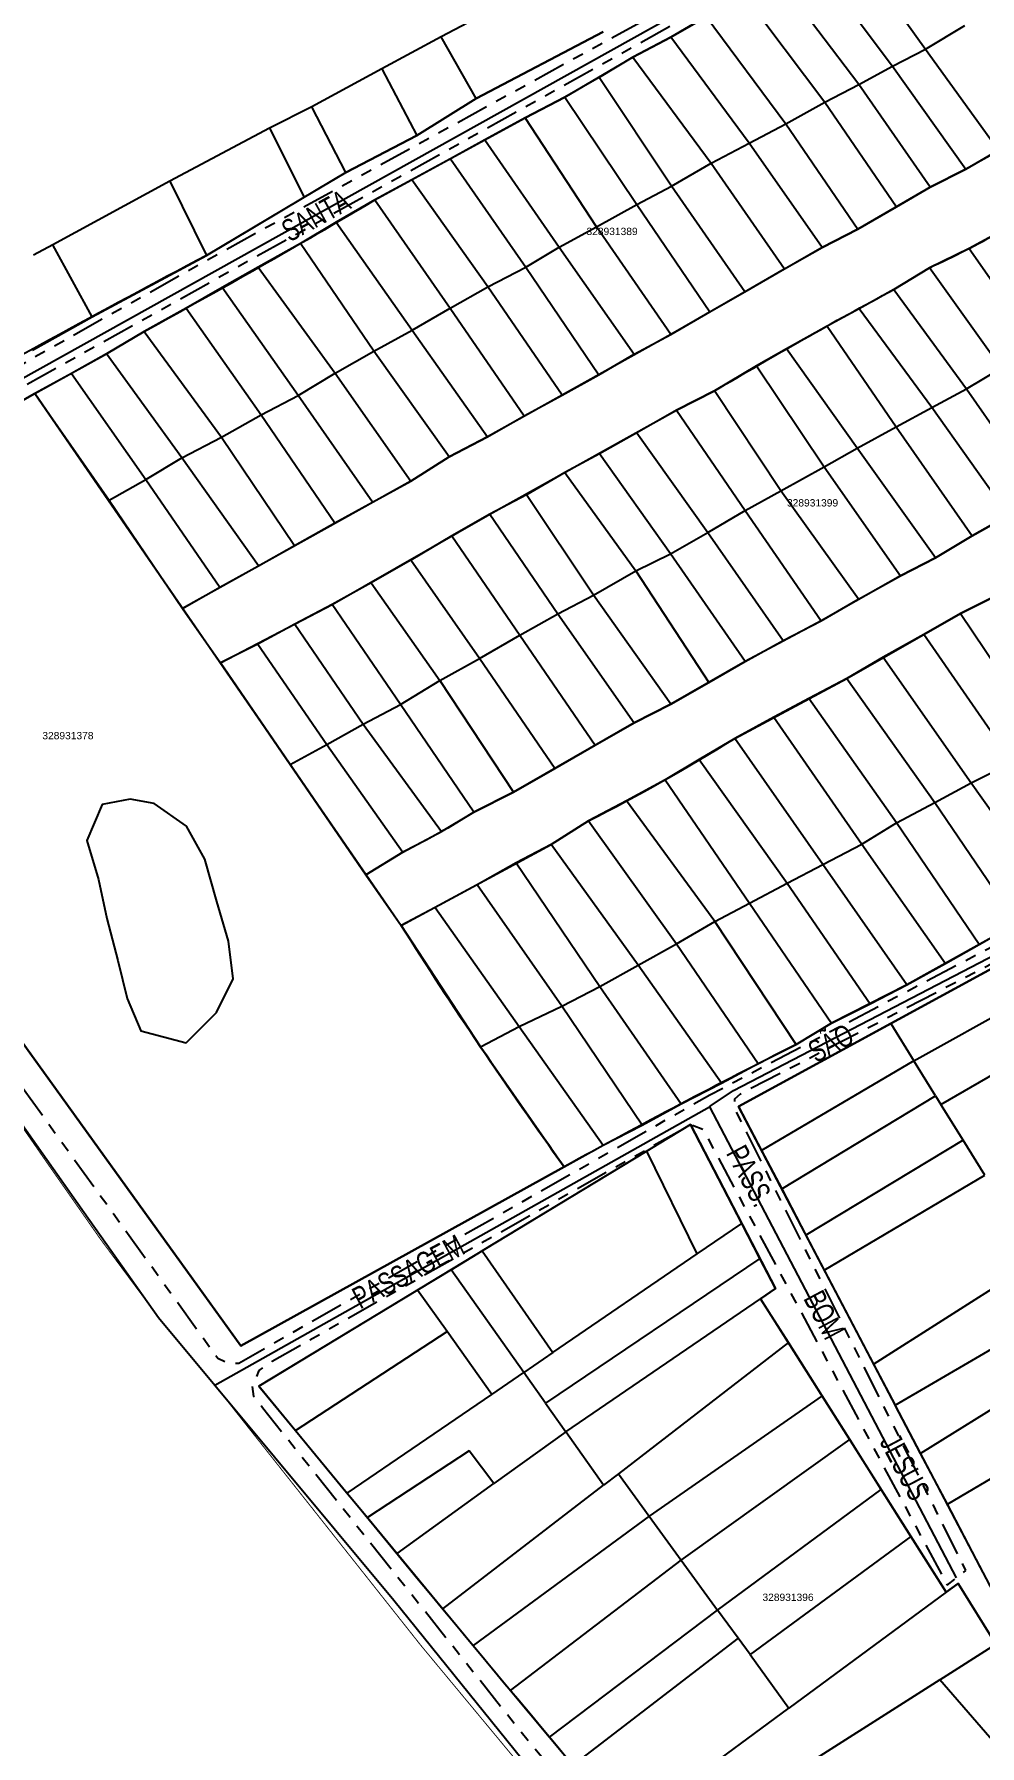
# Model space of a CAD drawing. Extents: x 205316 to 208372, y 4848714 to 4853250.
# Drawn here: x 207392.9 to 207522.1, y 4849469.4 to 4849703.3 of the extents above; entities that cross this region are included whole.
import ezdxf
from ezdxf.enums import TextEntityAlignment as Align

# ---------------------------------------------------------------- set-up
doc = ezdxf.new("R2010")
doc.units = 0
doc.header["$LTSCALE"] = 1.5
doc.header["$MEASUREMENT"] = 0
doc.linetypes.add('TRACO_25', pattern=[8, 3, -1, 1, -1, 1, -1])
for name, color, linetype in [('CD-MALHA-LOTES', 40, 'CONTINUOUS'), ('CD_TXT_QUADRA', 7, 'CONTINUOUS'), ('HD-LAGOS-PERENE', 170, 'CONTINUOUS'), ('LM-LIM-SETOR-FISCAL', 7, 'CONTINUOUS'), ('RU-QUADRAS', 6, 'CONTINUOUS'), ('SV-EIXO-RUA-N-PAV', 6, 'CONTINUOUS'), ('SV-RUA-NAO-PAV-S-GUIA-C-GUIA', 7, 'CONTINUOUS'), ('SV-TXT-RUA-N-PAV-S-GUIA-C-GUIA', 7, 'CONTINUOUS')]:
    doc.layers.add(name, color=color, linetype=linetype)
doc.styles.add('ARIAL', font='arial.ttf')
doc.styles.add('ROMANS', font='arial.ttf', dxfattribs={"height": 0.2})
doc.linetypes.add('Limite', pattern='A,20,-3,[130,ltypeshp.shx,S=6.35,R=0,X=0,Y=0],-3,20', length=46)

msp = doc.modelspace()

# ---------------------------------------------------------------- linework, layer by layer
at = {"layer": 'CD-MALHA-LOTES', "linetype": 'Continuous'}
for p, q in [((207532.97, 4849580.64), (207509.94, 4849568.09)), ((207513.11, 4849562.98), (207535.62, 4849575.57)), ((207516.79, 4849557.05), (207538.69, 4849569.68)), ((207509.94, 4849568.09), (207489.14, 4849556.75)), ((207509.94, 4849568.09), (207513.11, 4849562.98)), ((207513.11, 4849562.98), (207492.28, 4849550.76)), ((207516.07, 4849558.22), (207513.11, 4849562.98)), ((207489.14, 4849556.75), (207492.28, 4849550.76)), ((207495.05, 4849545.48), (207516.07, 4849558.22)), ((207516.07, 4849558.22), (207516.79, 4849557.05)), ((207519.82, 4849552.16), (207516.79, 4849557.05)), ((207482.6, 4849554.28), (207476.6, 4849550.64)), ((207489.59, 4849540.78), (207482.6, 4849554.28)), ((207519.82, 4849552.16), (207498.35, 4849539.19)), ((207522.8, 4849547.36), (207519.82, 4849552.16)), ((207476.6, 4849550.64), (207454.14, 4849537.02)), ((207483.5, 4849536.62), (207476.6, 4849550.64)), ((207492.28, 4849550.76), (207495.05, 4849545.48)), ((207500.86, 4849534.4), (207522.8, 4849547.36)), ((207495.05, 4849545.48), (207498.35, 4849539.19)), ((207483.5, 4849536.62), (207489.59, 4849540.78)), ((207492.07, 4849535.98), (207489.59, 4849540.78)), ((207498.35, 4849539.19), (207500.86, 4849534.4)), ((207449.9, 4849534.45), (207454.14, 4849537.02)), ((207454.14, 4849537.02), (207463.79, 4849523.13)), ((207492.07, 4849535.98), (207462.76, 4849516.22)), ((207463.79, 4849523.13), (207483.5, 4849536.62)), ((207494.2, 4849531.86), (207492.07, 4849535.98)), ((207507.6, 4849521.54), (207529.98, 4849535.8)), ((207449.9, 4849534.45), (207445.31, 4849531.66)), ((207459.81, 4849520.4), (207449.9, 4849534.45)), ((207500.86, 4849534.4), (207507.6, 4849521.54)), ((207445.31, 4849531.66), (207423.63, 4849518.51)), ((207449.33, 4849525.99), (207445.31, 4849531.66)), ((207492.17, 4849530.47), (207494.2, 4849531.86)), ((207465.54, 4849512.27), (207492.17, 4849530.47)), ((207495.97, 4849524.48), (207492.17, 4849530.47)), ((207510.55, 4849515.92), (207533.85, 4849529.55)), ((207428.64, 4849512.45), (207449.33, 4849525.99)), ((207455.43, 4849517.4), (207449.33, 4849525.99)), ((207495.97, 4849524.48), (207472.73, 4849506.55)), ((207500.56, 4849517.21), (207495.97, 4849524.48)), ((207463.79, 4849523.13), (207459.81, 4849520.4)), ((207537.4, 4849523.86), (207513.99, 4849509.31)), ((207455.43, 4849517.4), (207459.81, 4849520.4)), ((207462.76, 4849516.22), (207459.81, 4849520.4)), ((207507.6, 4849521.54), (207510.55, 4849515.92)), ((207423.63, 4849518.51), (207428.64, 4849512.45)), ((207435.7, 4849503.9), (207455.43, 4849517.4)), ((207500.56, 4849517.21), (207476.96, 4849500.74)), ((207504.35, 4849511.22), (207500.56, 4849517.21)), ((207462.76, 4849516.22), (207465.54, 4849512.27)), ((207513.99, 4849509.31), (207510.55, 4849515.92)), ((207517.68, 4849502.4), (207541.86, 4849516.65)), ((207428.64, 4849512.45), (207435.7, 4849503.9)), ((207465.54, 4849512.27), (207455.73, 4849505.21)), ((207470.68, 4849504.98), (207465.54, 4849512.27)), ((207481.31, 4849494.75), (207504.35, 4849511.22)), ((207508.65, 4849504.42), (207504.35, 4849511.22)), ((207452.36, 4849509.7), (207438.44, 4849500.59)), ((207455.73, 4849505.21), (207452.36, 4849509.7)), ((207517.68, 4849502.4), (207513.99, 4849509.31)), ((207442.49, 4849495.67), (207455.73, 4849505.21)), ((207472.73, 4849506.55), (207470.68, 4849504.98)), ((207472.73, 4849506.55), (207476.96, 4849500.74)), ((207435.7, 4849503.9), (207438.44, 4849500.59)), ((207448.77, 4849488.08), (207470.68, 4849504.98)), ((207486.29, 4849487.91), (207508.65, 4849504.42)), ((207512.7, 4849498), (207508.65, 4849504.42)), ((207438.44, 4849500.59), (207442.49, 4849495.67)), ((207476.96, 4849500.74), (207452.9, 4849483.08)), ((207476.96, 4849500.74), (207481.31, 4849494.75)), ((207522.19, 4849493.73), (207517.68, 4849502.4)), ((207512.7, 4849498), (207490.72, 4849481.83)), ((207517.53, 4849490.37), (207512.7, 4849498)), ((207442.49, 4849495.67), (207448.77, 4849488.08)), ((207458, 4849476.91), (207481.31, 4849494.75)), ((207481.31, 4849494.75), (207486.29, 4849487.91)), ((207519.15, 4849491.57), (207517.53, 4849490.37)), ((207524.28, 4849483.26), (207519.15, 4849491.57)), ((207517.53, 4849490.37), (207496.04, 4849474.53)), ((207448.77, 4849488.08), (207452.9, 4849483.08)), ((207463.3, 4849470.56), (207486.29, 4849487.91)), ((207489.09, 4849484.07), (207486.29, 4849487.91)), ((207452.9, 4849483.08), (207458, 4849476.91)), ((207489.09, 4849484.07), (207466.51, 4849466.74)), ((207490.72, 4849481.83), (207489.09, 4849484.07)), ((207490.72, 4849481.83), (207496.04, 4849474.53)), ((207516.64, 4849478.38), (207524.28, 4849483.26)), ((207516.64, 4849478.38), (207477.56, 4849453.53)), ((207535.3, 4849456.86), (207516.64, 4849478.38)), ((207458, 4849476.91), (207463.3, 4849470.56)), ((207473.75, 4849458.09), (207496.04, 4849474.53)), ((207463.3, 4849470.56), (207466.51, 4849466.74))]:
    msp.add_line(p, q, dxfattribs=at)
at = {"layer": 'CD-MALHA-LOTES'}
for points in [[(207503.8, 4849716.51), (207514.68, 4849701.3)], [(207499.22, 4849713.65), (207510.18, 4849698.97)], [(207465.76, 4849712.06), (207448.54, 4849702.95)], [(207505.6, 4849696.45), (207494.39, 4849711.27)], [(207489.96, 4849708.66), (207500.92, 4849694.03)], [(207484.73, 4849705.76), (207479.88, 4849702.9)], [(207484.73, 4849705.76), (207495.62, 4849691.06)], [(207514.68, 4849701.3), (207520.07, 4849704.53)], [(207448.54, 4849702.95), (207440.43, 4849698.61)], [(207453.29, 4849694.53), (207448.54, 4849702.95)], [(207453.29, 4849694.53), (207470.66, 4849703.64)], [(207479.88, 4849702.9), (207474.71, 4849700.17)], [(207490.61, 4849688.41), (207479.88, 4849702.9)], [(207474.71, 4849700.17), (207470.11, 4849697.39)], [(207474.71, 4849700.17), (207485.4, 4849685.71)], [(207510.18, 4849698.97), (207514.68, 4849701.3)], [(207514.68, 4849701.3), (207524.64, 4849687.46)], [(207440.43, 4849698.61), (207430.84, 4849693.38)], [(207440.43, 4849698.61), (207445.18, 4849689.47)], [(207470.11, 4849697.39), (207465.42, 4849694.7)], [(207480, 4849682.57), (207470.11, 4849697.39)], [(207505.6, 4849696.45), (207510.18, 4849698.97)], [(207510.18, 4849698.97), (207520.18, 4849684.86)], [(207465.42, 4849694.7), (207460.02, 4849691.91)], [(207465.42, 4849694.7), (207475.24, 4849680.05)], [(207500.92, 4849694.03), (207505.6, 4849696.45)], [(207515.32, 4849682.43), (207505.6, 4849696.45)], [(207430.84, 4849693.38), (207425.05, 4849690.49)], [(207435.48, 4849684.41), (207430.84, 4849693.38)], [(207445.18, 4849689.47), (207453.29, 4849694.53)], [(207495.62, 4849691.06), (207500.92, 4849694.03)], [(207500.92, 4849694.03), (207510.75, 4849679.71)], [(207425.05, 4849690.49), (207411.44, 4849683.26)], [(207425.05, 4849690.49), (207429.8, 4849681.05)], [(207460.02, 4849691.91), (207454.5, 4849688.9)], [(207469.75, 4849677), (207460.02, 4849691.91)], [(207490.61, 4849688.41), (207495.62, 4849691.06)], [(207495.62, 4849691.06), (207505.45, 4849676.69)], [(207435.48, 4849684.41), (207445.18, 4849689.47)], [(207454.5, 4849688.9), (207449.79, 4849686.29)], [(207454.5, 4849688.9), (207464.63, 4849674.22)], [(207485.4, 4849685.71), (207490.61, 4849688.41)], [(207500.59, 4849674.19), (207490.61, 4849688.41)], [(207449.79, 4849686.29), (207444.5, 4849683.4)], [(207449.79, 4849686.29), (207460.09, 4849671.47)], [(207480, 4849682.57), (207485.4, 4849685.71)], [(207485.4, 4849685.71), (207495.43, 4849671.25)], [(207520.18, 4849684.86), (207524.64, 4849687.46)], [(207411.44, 4849683.26), (207395.48, 4849674.54)], [(207411.44, 4849683.26), (207416.48, 4849673.1)], [(207429.8, 4849681.05), (207435.48, 4849684.41)], [(207444.5, 4849683.4), (207439.46, 4849680.68)], [(207454.88, 4849668.78), (207444.5, 4849683.4)], [(207515.32, 4849682.43), (207520.18, 4849684.86)], [(207416.48, 4849673.1), (207429.8, 4849681.05)], [(207439.46, 4849680.68), (207434.17, 4849677.62)], [(207439.46, 4849680.68), (207449.75, 4849665.9)], [(207475.24, 4849680.05), (207480, 4849682.57)], [(207490.01, 4849668.11), (207480, 4849682.57)], [(207510.75, 4849679.71), (207515.32, 4849682.43)], [(207469.75, 4849677), (207475.24, 4849680.05)], [(207475.24, 4849680.05), (207485.22, 4849665.39)], [(207505.45, 4849676.69), (207510.75, 4849679.71)], [(207434.17, 4849677.62), (207429.29, 4849674.72)], [(207434.17, 4849677.62), (207444.54, 4849662.85)], [(207464.63, 4849674.22), (207469.75, 4849677)], [(207479.92, 4849662.3), (207469.75, 4849677)], [(207500.59, 4849674.19), (207505.45, 4849676.69)], [(207524.95, 4849676.37), (207520.64, 4849674.05)], [(207395.48, 4849674.54), (207392.83, 4849673.11)], [(207400.84, 4849664.71), (207395.48, 4849674.54)], [(207429.29, 4849674.72), (207423.54, 4849671.48)], [(207439.33, 4849659.98), (207429.29, 4849674.72)], [(207460.09, 4849671.47), (207464.63, 4849674.22)], [(207464.63, 4849674.22), (207474.91, 4849659.57)], [(207495.43, 4849671.25), (207500.59, 4849674.19)], [(207520.64, 4849674.05), (207515.22, 4849671.4)], [(207520.64, 4849674.05), (207530.26, 4849660.33)], [(207400.84, 4849664.71), (207416.48, 4849673.1)], [(207423.54, 4849671.48), (207418.6, 4849668.7)], [(207423.54, 4849671.48), (207434.02, 4849657.01)], [(207454.88, 4849668.78), (207460.09, 4849671.47)], [(207460.09, 4849671.47), (207470.05, 4849656.78)], [(207515.22, 4849671.4), (207510.36, 4849668.42)], [(207525.03, 4849657.66), (207515.22, 4849671.4)], [(207490.01, 4849668.11), (207495.43, 4849671.25)], [(207418.6, 4849668.7), (207413.68, 4849665.89)], [(207428.99, 4849653.96), (207418.6, 4849668.7)], [(207449.75, 4849665.9), (207454.88, 4849668.78)], [(207465.04, 4849653.98), (207454.88, 4849668.78)], [(207485.22, 4849665.39), (207490.01, 4849668.11)], [(207510.36, 4849668.42), (207505.61, 4849665.77)], [(207510.36, 4849668.42), (207520.29, 4849654.87)], [(207392.68, 4849660.16), (207400.84, 4849664.71)], [(207413.68, 4849665.89), (207407.94, 4849662.71)], [(207413.68, 4849665.89), (207423.91, 4849651.29)], [(207444.54, 4849662.85), (207449.75, 4849665.9)], [(207449.75, 4849665.9), (207459.88, 4849651.17)], [(207479.92, 4849662.3), (207485.22, 4849665.39)], [(207505.61, 4849665.77), (207501.24, 4849663.41)], [(207515.56, 4849652.32), (207505.61, 4849665.77)], [(207407.94, 4849662.71), (207402.81, 4849659.63)], [(207407.94, 4849662.71), (207418.5, 4849648.24)], [(207439.33, 4849659.98), (207444.54, 4849662.85)], [(207444.54, 4849662.85), (207454.87, 4849648.31)], [(207474.91, 4849659.57), (207479.92, 4849662.3)], [(207501.24, 4849663.41), (207495.71, 4849660.32)], [(207501.24, 4849663.41), (207510.7, 4849649.65)], [(207402.81, 4849659.63), (207398.04, 4849656.96)], [(207413.09, 4849645.42), (207402.81, 4849659.63)], [(207434.02, 4849657.01), (207439.33, 4849659.98)], [(207449.62, 4849645.57), (207439.33, 4849659.98)], [(207495.71, 4849660.32), (207491.62, 4849658)], [(207505.35, 4849646.74), (207495.71, 4849660.32)], [(207470.05, 4849656.78), (207474.91, 4849659.57)], [(207491.62, 4849658), (207485.87, 4849654.57)], [(207491.62, 4849658), (207500.86, 4849644.19)], [(207520.29, 4849654.87), (207525.03, 4849657.66)], [(207398.04, 4849656.96), (207393.03, 4849654.23)], [(207398.04, 4849656.96), (207408.16, 4849642.48)], [(207428.99, 4849653.96), (207434.02, 4849657.01)], [(207434.02, 4849657.01), (207444.37, 4849642.24)], [(207465.04, 4849653.98), (207470.05, 4849656.78)], [(207393.03, 4849654.23), (207346.15, 4849627.6), (207368.24, 4849597.04), (207386.91, 4849571.55), (207407.16, 4849543.45), (207421.17, 4849524.05), (207465.34, 4849548.51)], [(207393.03, 4849654.23), (207403.15, 4849639.62)], [(207423.91, 4849651.29), (207428.99, 4849653.96)], [(207439.12, 4849639.38), (207428.99, 4849653.96)], [(207459.88, 4849651.17), (207465.04, 4849653.98)], [(207485.87, 4849654.57), (207480.68, 4849651.92)], [(207494.91, 4849640.91), (207485.87, 4849654.57)], [(207515.56, 4849652.32), (207520.29, 4849654.87)], [(207520.29, 4849654.87), (207530.59, 4849640.09)], [(207418.5, 4849648.24), (207423.91, 4849651.29)], [(207423.91, 4849651.29), (207433.99, 4849636.52)], [(207454.87, 4849648.31), (207459.88, 4849651.17)], [(207480.68, 4849651.92), (207475.26, 4849648.83)], [(207480.68, 4849651.92), (207490.05, 4849638.24)], [(207510.7, 4849649.65), (207515.56, 4849652.32)], [(207526.05, 4849637.55), (207515.56, 4849652.32)], [(207413.09, 4849645.42), (207418.5, 4849648.24)], [(207418.5, 4849648.24), (207428.5, 4849633.42)], [(207449.62, 4849645.57), (207454.87, 4849648.31)], [(207475.26, 4849648.83), (207470.17, 4849645.96)], [(207475.26, 4849648.83), (207484.94, 4849635.21)], [(207505.35, 4849646.74), (207510.7, 4849649.65)], [(207510.7, 4849649.65), (207521.08, 4849634.78)], [(207444.37, 4849642.24), (207449.62, 4849645.57)], [(207470.17, 4849645.96), (207465.42, 4849643.42)], [(207479.84, 4849632.3), (207470.17, 4849645.96)], [(207500.86, 4849644.19), (207505.35, 4849646.74)], [(207516.04, 4849631.74), (207505.35, 4849646.74)], [(207408.16, 4849642.48), (207413.09, 4849645.42)], [(207423.55, 4849630.66), (207413.09, 4849645.42)], [(207465.42, 4849643.42), (207460.17, 4849640.38)], [(207465.42, 4849643.42), (207475.1, 4849629.99)], [(207494.91, 4849640.91), (207500.86, 4849644.19)], [(207500.86, 4849644.19), (207511.29, 4849629.31)], [(207403.15, 4849639.62), (207408.16, 4849642.48)], [(207408.16, 4849642.48), (207418.3, 4849627.72)], [(207439.12, 4849639.38), (207444.37, 4849642.24)], [(207490.05, 4849638.24), (207494.91, 4849640.91)], [(207505.54, 4849626.1), (207494.91, 4849640.91)], [(207403.15, 4849639.62), (207413.17, 4849624.84)], [(207433.99, 4849636.52), (207439.12, 4849639.38)], [(207460.17, 4849640.38), (207455.19, 4849637.72)], [(207469.33, 4849626.63), (207460.17, 4849640.38)], [(207428.5, 4849633.42), (207433.99, 4849636.52)], [(207455.19, 4849637.72), (207450, 4849634.74)], [(207455.19, 4849637.72), (207464.47, 4849624.08)], [(207484.94, 4849635.21), (207490.05, 4849638.24)], [(207490.05, 4849638.24), (207500.45, 4849623.12)], [(207521.08, 4849634.78), (207526.05, 4849637.55)], [(207450, 4849634.74), (207444.36, 4849631.43)], [(207450, 4849634.74), (207459.25, 4849621.17)], [(207479.84, 4849632.3), (207484.94, 4849635.21)], [(207484.94, 4849635.21), (207495.25, 4849620.47)], [(207516.04, 4849631.74), (207521.08, 4849634.78)], [(207423.55, 4849630.66), (207428.5, 4849633.42)], [(207475.1, 4849629.99), (207479.84, 4849632.3)], [(207490.06, 4849617.6), (207479.84, 4849632.3)], [(207511.29, 4849629.31), (207516.04, 4849631.74)], [(207418.3, 4849627.72), (207423.55, 4849630.66)], [(207444.36, 4849631.43), (207438.94, 4849628.34)], [(207453.78, 4849618.01), (207444.36, 4849631.43)], [(207469.33, 4849626.63), (207475.1, 4849629.99)], [(207475.1, 4849629.99), (207485.08, 4849614.73)], [(207505.54, 4849626.1), (207511.29, 4849629.31)], [(207413.17, 4849624.84), (207418.3, 4849627.72)], [(207438.94, 4849628.34), (207433.63, 4849625.35)], [(207438.94, 4849628.34), (207448.32, 4849614.98)], [(207413.17, 4849624.84), (207418.38, 4849617.38)], [(207433.63, 4849625.35), (207428.55, 4849622.7)], [(207442.97, 4849611.7), (207433.63, 4849625.35)], [(207464.47, 4849624.08), (207469.33, 4849626.63)], [(207479.88, 4849611.74), (207469.33, 4849626.63)], [(207500.45, 4849623.12), (207505.54, 4849626.1)], [(207524.1, 4849626.46), (207519.45, 4849624.14)], [(207428.55, 4849622.7), (207423.46, 4849619.94)], [(207428.55, 4849622.7), (207437.87, 4849609.03)], [(207459.25, 4849621.17), (207464.47, 4849624.08)], [(207464.47, 4849624.08), (207474.91, 4849609.2)], [(207495.25, 4849620.47), (207500.45, 4849623.12)], [(207519.45, 4849624.14), (207514.44, 4849621.25)], [(207519.45, 4849624.14), (207531.16, 4849606.73)], [(207423.46, 4849619.94), (207418.38, 4849617.38)], [(207423.46, 4849619.94), (207432.89, 4849606.24)], [(207453.78, 4849618.01), (207459.25, 4849621.17)], [(207459.25, 4849621.17), (207469.57, 4849606.15)], [(207490.06, 4849617.6), (207495.25, 4849620.47)], [(207514.44, 4849621.25), (207508.91, 4849618.16)], [(207526.52, 4849603.8), (207514.44, 4849621.25)], [(207448.32, 4849614.98), (207453.78, 4849618.01)], [(207464.04, 4849602.94), (207453.78, 4849618.01)], [(207485.08, 4849614.73), (207490.06, 4849617.6)], [(207508.91, 4849618.16), (207503.94, 4849615.28)], [(207508.91, 4849618.16), (207520.94, 4849601)], [(207418.38, 4849617.38), (207427.88, 4849603.48)], [(207503.94, 4849615.28), (207498.74, 4849612.52)], [(207503.94, 4849615.28), (207515.96, 4849598.33)], [(207442.97, 4849611.7), (207448.32, 4849614.98)], [(207448.32, 4849614.98), (207458.4, 4849599.74)], [(207479.88, 4849611.74), (207485.08, 4849614.73)], [(207437.87, 4849609.03), (207442.97, 4849611.7)], [(207452.99, 4849596.98), (207442.97, 4849611.7)], [(207474.91, 4849609.2), (207479.88, 4849611.74)], [(207498.74, 4849612.52), (207493.98, 4849609.98)], [(207510.73, 4849595.54), (207498.74, 4849612.52)], [(207432.89, 4849606.24), (207437.87, 4849609.03)], [(207437.87, 4849609.03), (207448.56, 4849594.33)], [(207469.57, 4849606.15), (207474.91, 4849609.2)], [(207493.98, 4849609.98), (207488.64, 4849607.06)], [(207493.98, 4849609.98), (207505.99, 4849592.63)], [(207427.88, 4849603.48), (207432.89, 4849606.24)], [(207432.89, 4849606.24), (207443.28, 4849591.51)], [(207464.04, 4849602.94), (207469.57, 4849606.15)], [(207488.64, 4849607.06), (207483.77, 4849604.18)], [(207500.65, 4849589.84), (207488.64, 4849607.06)], [(207427.88, 4849603.48), (207438.21, 4849588.42)], [(207483.77, 4849604.18), (207479.13, 4849601.42)], [(207483.77, 4849604.18), (207495.79, 4849587.29)], [(207520.94, 4849601), (207526.52, 4849603.8)], [(207458.4, 4849599.74), (207464.04, 4849602.94)], [(207479.13, 4849601.42), (207473.82, 4849598.55)], [(207479.13, 4849601.42), (207490.63, 4849584.57)], [(207452.99, 4849596.98), (207458.4, 4849599.74)], [(207515.96, 4849598.33), (207520.94, 4849601)], [(207520.94, 4849601), (207532.5, 4849584.72)], [(207448.56, 4849594.33), (207452.99, 4849596.98)], [(207473.82, 4849598.55), (207468.63, 4849595.79)], [(207485.89, 4849582.02), (207473.82, 4849598.55)], [(207510.73, 4849595.54), (207515.96, 4849598.33)], [(207515.96, 4849598.33), (207527.15, 4849581.8)], [(207443.28, 4849591.51), (207448.56, 4849594.33)], [(207468.63, 4849595.79), (207463.54, 4849592.59)], [(207468.63, 4849595.79), (207480.67, 4849578.99)], [(207505.99, 4849592.63), (207510.73, 4849595.54)], [(207522.01, 4849578.91), (207510.73, 4849595.54)], [(207463.54, 4849592.59), (207458.78, 4849590.05)], [(207475.44, 4849576.08), (207463.54, 4849592.59)], [(207500.65, 4849589.84), (207505.99, 4849592.63)], [(207505.99, 4849592.63), (207517.42, 4849576.32)], [(207438.21, 4849588.42), (207443.28, 4849591.51)], [(207458.78, 4849590.05), (207453.43, 4849587.04)], [(207458.78, 4849590.05), (207470.22, 4849573.16)], [(207495.79, 4849587.29), (207500.65, 4849589.84)], [(207512.15, 4849573.4), (207500.65, 4849589.84)], [(207438.21, 4849588.42), (207443.07, 4849581.5)], [(207490.63, 4849584.57), (207495.79, 4849587.29)], [(207495.79, 4849587.29), (207507.14, 4849570.81)], [(207453.43, 4849587.04), (207447.68, 4849583.94)], [(207465, 4849570.49), (207453.43, 4849587.04)], [(207447.68, 4849583.94), (207443.07, 4849581.5)], [(207447.68, 4849583.94), (207459.17, 4849567.7)], [(207485.89, 4849582.02), (207490.63, 4849584.57)], [(207490.63, 4849584.57), (207501.87, 4849568.14)], [(207443.07, 4849581.5), (207453.91, 4849564.9)], [(207480.67, 4849578.99), (207485.89, 4849582.02)], [(207497.03, 4849565.22), (207485.89, 4849582.02)], [(207522.01, 4849578.91), (207527.15, 4849581.8)], [(207475.44, 4849576.08), (207480.67, 4849578.99)], [(207480.67, 4849578.99), (207491.84, 4849562.63)], [(207517.42, 4849576.32), (207522.01, 4849578.91)], [(207470.22, 4849573.16), (207475.44, 4849576.08)], [(207486.83, 4849559.96), (207475.44, 4849576.08)], [(207512.15, 4849573.4), (207517.42, 4849576.32)], [(207465, 4849570.49), (207470.22, 4849573.16)], [(207470.22, 4849573.16), (207481.31, 4849557.12)], [(207507.14, 4849570.81), (207512.15, 4849573.4)], [(207501.87, 4849568.14), (207507.14, 4849570.81)], [(207459.17, 4849567.7), (207465, 4849570.49)], [(207475.96, 4849554.21), (207465, 4849570.49)], [(207453.91, 4849564.9), (207459.17, 4849567.7)], [(207459.17, 4849567.7), (207470.64, 4849551.48)], [(207497.03, 4849565.22), (207501.87, 4849568.14)], [(207453.91, 4849564.9), (207465.34, 4849548.51)], [(207491.84, 4849562.63), (207497.03, 4849565.22)], [(207486.83, 4849559.96), (207491.84, 4849562.63)], [(207481.31, 4849557.12), (207486.83, 4849559.96)], [(207475.96, 4849554.21), (207481.31, 4849557.12)], [(207470.64, 4849551.48), (207475.96, 4849554.21)], [(207465.34, 4849548.51), (207470.64, 4849551.48)]]:
    msp.add_lwpolyline(points, dxfattribs=at)
at = {"layer": 'HD-LAGOS-PERENE', "flags": 128}
msp.add_lwpolyline([(207406.03, 4849598.78), (207402.22, 4849598.03), (207400.13, 4849593.1), (207401.7, 4849587.79), (207402.83, 4849582.43), (207404.36, 4849576.72), (207405.62, 4849571.5), (207407.5, 4849567.11), (207413.67, 4849565.45), (207417.84, 4849569.59), (207420.12, 4849574.19), (207419.46, 4849579.36), (207417.88, 4849584.77), (207416.23, 4849590.55), (207413.73, 4849595.09), (207409.32, 4849598.16)], close=True, dxfattribs=at)
at = {"layer": 'LM-LIM-SETOR-FISCAL', "linetype": 'Limite', "ltscale": 0.1, "const_width": 0.13, "flags": 128}
msp.add_lwpolyline([(207021.68, 4851415.47), (207043.45, 4851405.34), (207056.69, 4851396.79), (207066.97, 4851389.51), (207076.85, 4851382.57), (207094.19, 4851367.16), (207111.92, 4851349.04), (207137.62, 4851319.1), (207143.1, 4851313.28), (207157.25, 4851297.67), (207179.66, 4851272.35), (207212.37, 4851234.89), (207238.06, 4851206.02), (207253.49, 4851187.92), (207273.43, 4851163.63), (207284.94, 4851148.07), (207293.96, 4851135.89), (207311.93, 4851112.49), (207337.06, 4851072.12), (207347.32, 4851056.34), (207360.35, 4851036.08), (207365.19, 4851028.69), (207385.18, 4850998.1), (207399.65, 4850974.87), (207412.28, 4850954.54), (207439.21, 4850911.8), (207446.99, 4850899.53), (207455.59, 4850885.98), (207473.05, 4850858.84), (207486.05, 4850838.58), (207490.56, 4850831.8), (207526.44, 4850773.29), (207555.31, 4850724.8), (207578.38, 4850685.38), (207592.12, 4850660.09), (207604.67, 4850635.92), (207614.1, 4850617.58), (207622.25, 4850602.5), (207642.83, 4850564.46), (207666.03, 4850518.62), (207673.67, 4850503.6), (207676.98, 4850495.57), (207692.21, 4850467.22), (207727.63, 4850397.08), (207738.85, 4850376.31), (207759.68, 4850337.26), (207765.54, 4850326.04), (207775.63, 4850306.02), (207786.18, 4850286.35), (207792.55, 4850273.61), (207797.89, 4850263.92), (207815.04, 4850231.27), (207833.05, 4850197.75), (207837.49, 4850189.49), (207843.1, 4850178.25), (207852.67, 4850160.66), (207865.65, 4850136.92), (207895.56, 4850081.74), (207913.06, 4850049.55), (207920.81, 4850036.7), (207924.96, 4850029.49), (207928.67, 4850023.04), (207944.68, 4849997.28), (207949.38, 4849989.27), (207955.86, 4849978.89), (207989.63, 4849922.09), (208021.59, 4849858.31), (208039.3, 4849825.19), (208050.27, 4849806.04), (208063.43, 4849780.62), (208069.87, 4849768.66), (208079.08, 4849754.42), (208084.65, 4849743.63), (208092.91, 4849727.46), (208100.67, 4849714.29), (208107.46, 4849701.58), (208114.74, 4849688.43), (208114.78, 4849688.35), (208114.86, 4849688.17), (208150.73, 4849616.06), (208187.92, 4849541.22), (208249.9, 4849424.19), (208300.63, 4849327.9), (208301.3, 4849326.63), (208330.19, 4849271.2), (208367.01, 4849211.9), (208349.86, 4849193.3), (208335.74, 4849174.95), (208327.89, 4849167.36), (208314.36, 4849149.75), (208299.16, 4849131.8), (208291.24, 4849122.44), (208282.06, 4849112.13), (208264.95, 4849090.56), (208250.83, 4849074.09), (208221.58, 4849039.46), (208207.85, 4849021.47), (208194.01, 4849003.09), (208183.89, 4848990.29), (208163.14, 4848966.59), (208139.11, 4848938.69), (208114.75, 4848908.34), (208092.97, 4848883.15), (208089.08, 4848877.86), (208082.48, 4848868.63), (208062.6, 4848842.56), (208055.4, 4848834.16), (208029.39, 4848802.29), (208002.88, 4848772.47), (207987.06, 4848754.07), (207971.45, 4848736.35), (207951.29, 4848714.3), (207938.98, 4848722.35), (207935.19, 4848724.84), (207927.76, 4848740.69), (207925.43, 4848746.58), (207910.93, 4848782.03), (207901.5, 4848803.37), (207897.96, 4848811.56), (207889.76, 4848830.42), (207882.92, 4848845.94), (207879.69, 4848853.91), (207871.77, 4848863.82), (207869.94, 4848867.11), (207866.81, 4848872.74), (207858.75, 4848886.94), (207856.41, 4848891.07), (207842.53, 4848910.15), (207825.03, 4848930.31), (207802.2, 4848960.18), (207795.96, 4848968.62), (207792.78, 4848975.77), (207791.99, 4848977.54), (207775.14, 4849006.28), (207757.22, 4849040.43), (207747.93, 4849059.71), (207739.33, 4849078.11), (207736.66, 4849084.67), (207725.65, 4849112.01), (207712.86, 4849133.84), (207705.61, 4849141.39), (207693.22, 4849158.83), (207658.02, 4849201.49), (207643.22, 4849219.05), (207628.15, 4849239.89), (207583.74, 4849297.42), (207577.23, 4849307.07), (207560.95, 4849335.89), (207540.69, 4849361.49), (207529.48, 4849377.88), (207524.83, 4849382.69), (207520.93, 4849386.71), (207512.94, 4849401.39), (207489.49, 4849426.56), (207461.51, 4849464.09), (207445.75, 4849483.09), (207417.58, 4849518.68), (207409.91, 4849527.9), (207402.02, 4849538.56), (207394.56, 4849549.23), (207375.36, 4849576.96), (207365.17, 4849591.27), (207339.6, 4849627.48), (207325.58, 4849647.34), (207307.69, 4849672.68), (207298.76, 4849680.12), (207277.63, 4849691.43), (207257.69, 4849697.98), (207238.05, 4849700.95), (207217.82, 4849703), (207206.03, 4849702.71), (207187.69, 4849706.67), (207136.42, 4849713.49), (207093.76, 4849719.89), (207070.29, 4849722.03), (207038.29, 4849725.23), (206981.38, 4849733.58), (206955.52, 4849737.17), (206761.86, 4849758.64), (206867.89, 4849970.66), (206819.81, 4849985.62), (206492.19, 4850011.1), (206474.48, 4850006.62), (206422.43, 4850015.06), (206416.16, 4850016.08), (206438.69, 4850087.64), (206465.45, 4850155.1), (206402.35, 4850183.32), (206381.84, 4850187.26), (206296.36, 4850246.47), (206256.21, 4850261.19), (205958.1, 4850305), (205458.47, 4851060.64), (205381.54, 4850978.24), (205358.28, 4850945.44), (205339.74, 4850916.46), (205327.72, 4850908.15), (205431.06, 4851590.05), (205574.72, 4852567.53), (205641.8, 4853028.16), (205641.8, 4853028.16), (205641.8, 4853028.16), (205641.8, 4853028.16), (205641.93, 4853028.94), (205641.93, 4853028.94), (205648.48, 4853073.83), (205694.02, 4853072.84), (205697.96, 4853072.98), (205708.12, 4853073.2), (205760.46, 4853075.4), (205791.35, 4853076.88), (205796.33, 4853076.78), (205864.61, 4853080.53), (205875.14, 4853081.42), (205954.27, 4853084.91), (205973.22, 4853086.23), (205987.11, 4853086.63), (206047.56, 4853092.24), (206088.22, 4853093.5), (206097.24, 4853093.29), (206115.25, 4853096.39), (206174.74, 4853099.25), (206241.73, 4853106.06), (206249.32, 4853067.81), (206250.76, 4853068.13), (206281.43, 4853073.09), (206306.59, 4853077.18), (206378.69, 4853082.54), (206403.59, 4853083.9), (206436.89, 4853085.62), (206526.63, 4853090.28), (206527.07, 4853088.1), (206560.2, 4853092.06), (206614.27, 4853094.76), (206665.78, 4853098.35), (206668.43, 4853097.71), (206672.42, 4853095.9), (206676.44, 4853090.31), (206713.2, 4853068.45), (206726.11, 4853063.48), (206768.83, 4853039.64), (206779.35, 4853035.22), (206783.97, 4853039.27), (206803.01, 4853045.24), (206811.52, 4853047.66), (206822.53, 4853050.63), (206828.46, 4853052.32), (206840.17, 4853055.43), (206847.8, 4853057.54), (206858.24, 4853060.22), (206872.64, 4853064.04), (206880.4, 4853065.73), (206891.38, 4853067.85), (206902.95, 4853070.8), (206915.12, 4853068.72), (206920.58, 4853068.19), (206924.61, 4853067.87), (206929.01, 4853068.36), (206932.61, 4853069.6), (206936.66, 4853071.45), (206943.28, 4853074.5), (206950.01, 4853078.17), (206955.6, 4853082.5), (206958.92, 4853089.46), (206962.59, 4853093.58), (206967.6, 4853097.61), (206977.81, 4853100.47), (206987.39, 4853105.57), (206993.74, 4853107.81), (206995.98, 4853101.99), (206998.25, 4853095.75), (207000.15, 4853089.03), (207001.71, 4853082.51), (207003.06, 4853076.97), (207004.98, 4853065.92), (207006.42, 4853057.28), (207007.25, 4853052.87), (207009.04, 4853041.02), (207018.95, 4853043.22), (207028.02, 4853045.07), (207041.5, 4853047.9), (207048.59, 4853049.32), (207057.57, 4853051.22), (207063.04, 4853052.2), (207071.92, 4853053.66), (207083.02, 4853055.24), (207109.77, 4853060.98), (207121.18, 4853063.43), (207134.62, 4853067.5), (207161.51, 4853073.61), (207175.42, 4853077.24), (207178.97, 4853078.21), (207181.54, 4853078.81), (207183.81, 4853079.34), (207188.75, 4853080.47), (207192.55, 4853081.52), (207201.06, 4853083.36), (207208.78, 4853084.88), (207218.42, 4853086.81), (207225.74, 4853087.76), (207232.02, 4853089.01), (207242.24, 4853089.87), (207250.59, 4853091.4), (207267.11, 4853095.09), (207278.14, 4853097.67), (207281.89, 4853098.7), (207283.75, 4853100.66), (207285.91, 4853101.58), (207290.13, 4853102.41), (207294.36, 4853102.41), (207297.24, 4853101.27), (207300.74, 4853099.94), (207303.18, 4853099.75), (207306.84, 4853102), (207313.42, 4853103), (207317.92, 4853104.36), (207319.42, 4853105.86), (207320.7, 4853109.57), (207328.77, 4853111.37), (207333.42, 4853111.36), (207344.5, 4853111.15), (207357.97, 4853112.75), (207369.1, 4853115.23), (207376.56, 4853116.38), (207381.3, 4853117.24), (207387.47, 4853118.39), (207392.49, 4853119.11), (207396.77, 4853120.95), (207415.73, 4853122.98), (207426.82, 4853124.81), (207434.67, 4853127.72), (207433.38, 4853135.75), (207483.24, 4853145.3), (207485.09, 4853140.95), (207489.44, 4853138.19), (207496.16, 4853134.1), (207501.03, 4853132.12), (207509.86, 4853132.26), (207517.37, 4853134.63), (207526.34, 4853135.42), (207534.9, 4853135.16), (207540.31, 4853134.1), (207549.66, 4853131.07), (207559.41, 4853125.53), (207563.63, 4853123.29), (207567.98, 4853122.5), (207579.64, 4853122.9), (207589.26, 4853124.48), (207599.15, 4853123.03), (207607.72, 4853121.45), (207616.55, 4853118.55), (207625.51, 4853116.05), (207633.48, 4853114.13), (207638.75, 4853112.42), (207645.47, 4853108.07), (207650.35, 4853101.35), (207651.8, 4853094.76), (207653.12, 4853086.99), (207656.54, 4853081.71), (207660.23, 4853076.31), (207663.92, 4853071.17), (207668.54, 4853066.43), (207679.08, 4853063.26), (207691.07, 4853063.26), (207695.82, 4853066.3), (207699.7, 4853071.57), (207703.66, 4853075.26), (207708.27, 4853076.71), (207713.41, 4853075.39), (207716.7, 4853070.78), (207718.02, 4853064.06), (207718.15, 4853057.73), (207718.29, 4853046.46), (207719.34, 4853036.97), (207724.88, 4853033.81), (207736.87, 4853033.41), (207747.15, 4853035.92), (207754.13, 4853041.45), (207762.04, 4853043.3), (207773.44, 4853045.67), (207778.71, 4853047.25), (207782.8, 4853050.28), (207788.33, 4853057.66), (207790.84, 4853064.52), (207790.97, 4853071.24), (207790.57, 4853079.61), (207788.2, 4853087.12), (207786.62, 4853093.31), (207787.01, 4853100.03), (207790.7, 4853104.38), (207799.14, 4853104.38), (207805.07, 4853103.59), (207811.26, 4853102.27), (207817.85, 4853098.72), (207820.49, 4853094.5), (207822.46, 4853090.02), (207826.81, 4853088.04), (207832.35, 4853091.47), (207843.48, 4853094.63), (207849.81, 4853098.58), (207854.29, 4853104.12), (207855.74, 4853109.65), (207857.06, 4853117.3), (207866.22, 4853130.48), (207885.99, 4853134.43), (207901.27, 4853129.42), (207912.87, 4853122.04), (207925.79, 4853113.08), (207936.07, 4853099.64), (207945.82, 4853090.68), (207956.1, 4853085.93), (207977.18, 4853074.27), (207954.95, 4853033.22), (207930.02, 4853010.37), (207899.9, 4852995.83), (207867.7, 4852983.36), (207865.96, 4852982.16), (207835.44, 4852961.18), (207834.46, 4852960.51), (207832.32, 4852957.94), (207814.69, 4852936.79), (207813.69, 4852935.58), (207810.57, 4852900.27), (207812.65, 4852867.03), (207826.15, 4852834.83), (207834.46, 4852804.71), (207830.31, 4852764.2), (207817.84, 4852715.38), (207811.61, 4852680.07), (207809.54, 4852652.02), (207803.3, 4852629.17), (207788.76, 4852604.24), (207780.78, 4852586.78), (207772.76, 4852568.75), (207772.2, 4852567.48), (207764.15, 4852556.53), (207749.3, 4852542.98), (207732.53, 4852532.01), (207710.59, 4852535.24), (207705.42, 4852552.01), (207700.26, 4852561.69), (207695.76, 4852567.49), (207695.75, 4852567.5), (207689.62, 4852575.24), (207683.06, 4852582.65), (207683.06, 4852582.65), (207672.47, 4852586.67), (207659.13, 4852588.58), (207647.7, 4852584.77), (207640.93, 4852577.57), (207638.17, 4852572.06), (207638.27, 4852567.49), (207637.67, 4852558.64), (207637.07, 4852542.73), (207634.67, 4852530.43), (207628.97, 4852515.12), (207624.39, 4852504.94), (207612.77, 4852495.02), (207607.63, 4852490.76), (207594.46, 4852487.52), (207582.46, 4852480.31), (207573.75, 4852470.41), (207556.35, 4852462.61), (207538.64, 4852451.65), (207527.54, 4852441.75), (207513.13, 4852427.65), (207506.23, 4852418.64), (207498.13, 4852406.34), (207484.92, 4852390.73), (207472.02, 4852375.73), (207463.62, 4852361.33), (207453.41, 4852338.97), (207447.11, 4852320.36), (207443.73, 4852311.52), (207439.87, 4852301.85), (207432.11, 4852284.05), (207428.21, 4852272.65), (207424.61, 4852254.04), (207426.11, 4852243.54), (207437.81, 4852238.74), (207456.12, 4852240.84), (207468.42, 4852248.04), (207479.82, 4852254.34), (207496.63, 4852257.64), (207513.13, 4852257.64), (207531.14, 4852253.74), (207542.84, 4852248.64), (207555.75, 4852239.64), (207568.05, 4852228.08), (207578.55, 4852216.68), (207583.06, 4852196.87), (207587.56, 4852180.97), (207594.76, 4852163.26), (207599.86, 4852156.66), (207608.86, 4852146.16), (207613.37, 4852132.65), (207613.67, 4852120.5), (207611.87, 4852109.1), (207603.46, 4852100.09), (207594.46, 4852094.39), (207573.45, 4852089.89), (207559.95, 4852088.09), (207541.49, 4852086.29), (207526.79, 4852086.29), (207515.08, 4852082.69), (207510.28, 4852073.98), (207506.08, 4852060.48), (207508.18, 4852045.47), (207515.98, 4852036.77), (207527.69, 4852028.52), (207539.39, 4852021.32), (207542.09, 4852011.11), (207540.59, 4851999.41), (207531.89, 4851990.11), (207521.99, 4851983.81), (207509.68, 4851972.4), (207503.68, 4851965.2), (207498.88, 4851952.3), (207498.58, 4851939.69), (207495.88, 4851930.99), (207496.78, 4851918.08), (207492.28, 4851906.08), (207486.28, 4851896.48), (207480.57, 4851883.57), (207473.37, 4851877.87), (207465.27, 4851871.12), (207457.47, 4851862.72), (207450.26, 4851854.61), (207438.86, 4851850.11), (207428.96, 4851845.31), (207420.85, 4851839.31), (207413.65, 4851830.31), (207413.63, 4851830.07), (207412.45, 4851817.85), (207413.95, 4851801.35), (207419.65, 4851789.04), (207426.26, 4851775.24), (207422.65, 4851767.44), (207411.55, 4851754.83), (207403.15, 4851747.33), (207396.19, 4851742.31), (207381.03, 4851730), (207376.14, 4851725.42), (207366.84, 4851714.32), (207362.02, 4851705.07), (207359.33, 4851699.09), (207356.13, 4851693.8), (207352.17, 4851688.61), (207347.73, 4851683.39), (207343.58, 4851677.86), (207336.98, 4851674.11), (207333.08, 4851671.11), (207328.23, 4851667.5), (207323.73, 4851664.99), (207319.14, 4851662.03), (207312.52, 4851659.25), (207306.97, 4851656.48), (207300.67, 4851653.78), (207295.56, 4851650.02), (207291.96, 4851646.42), (207290.01, 4851641.92), (207289.56, 4851637.12), (207290.76, 4851632.17), (207293.46, 4851628.87), (207299.47, 4851624.97), (207306.09, 4851621.35), (207313.87, 4851617.16), (207321.37, 4851614.76), (207329.33, 4851612.06), (207335.36, 4851607.57), (207336.98, 4851602.16), (207333.68, 4851595.41), (207329.48, 4851592.11), (207324.52, 4851589.4), (207317.62, 4851586.85), (207309.18, 4851586.85), (207303.22, 4851588.26), (207297.78, 4851590.49), (207292.26, 4851592.53), (207286.46, 4851592.82), (207280.33, 4851592.56), (207274.18, 4851591.51), (207267.88, 4851591.06), (207260.83, 4851591.81), (207252.43, 4851591.51), (207245.52, 4851589.1), (207238.32, 4851588.5), (207231.28, 4851590.25), (207225.49, 4851591.54), (207220.84, 4851594.21), (207214.84, 4851596.46), (207208.99, 4851598.86), (207202.68, 4851602.31), (207198.33, 4851607.41), (207196.08, 4851613.26), (207198.08, 4851619.64), (207198.84, 4851625.01), (207198.84, 4851632.65), (207197.89, 4851638.82), (207198.7, 4851645.68), (207198.78, 4851649.95), (207197.73, 4851654), (207194.58, 4851656.55), (207190.23, 4851659.55), (207184.83, 4851662.1), (207181.63, 4851663.31), (207174.11, 4851668.15), (207168.43, 4851673.64), (207164.08, 4851677.33), (207161.47, 4851680.45), (207157.3, 4851683.54), (207152.25, 4851686.95), (207146.35, 4851688.77), (207140.51, 4851688.58), (207134.97, 4851685.14), (207130.33, 4851679.65), (207126.96, 4851675.84), (207122.34, 4851670.05), (207117.61, 4851664.31), (207112.85, 4851658.87), (207107.77, 4851653.68), (207101.91, 4851649.31), (207095.27, 4851647.78), (207088.5, 4851647.45), (207081.72, 4851647.45), (207074.62, 4851649.4), (207067.65, 4851651.44), (207061.25, 4851655.1), (207056.98, 4851658.28), (207053.3, 4851661.92), (207049.7, 4851665.87), (207044.67, 4851671.39), (207039.69, 4851676.45), (207036.11, 4851680.27), (207032.79, 4851684.24), (207028.55, 4851687.81), (207024.32, 4851691.18), (207019.77, 4851694.1), (207012.9, 4851697.22), (207008.05, 4851698.69), (207000.99, 4851699.1), (206993.6, 4851698.93), (206988.48, 4851698.67), (206981.18, 4851698.52), (206974.54, 4851698.49), (206966.41, 4851698.35), (206959.69, 4851698.1), (206955.49, 4851697.65), (206947.66, 4851695.98), (206930.32, 4851683.64), (206919.41, 4851681.51), (206903.19, 4851685.91), (206893.11, 4851679.35), (206876.22, 4851668.3), (206863.82, 4851665.31), (206838.51, 4851664.51), (206824.05, 4851654.84), (206820.4, 4851636.59), (206823.02, 4851619.71), (206815.39, 4851610.49), (206817.94, 4851603.02), (206817.78, 4851599.21), (206807.28, 4851595.87), (206796.63, 4851589.51), (206795.68, 4851578.85), (206772.39, 4851570.51), (206768.73, 4851564.63), (206773.34, 4851553.02), (206770.76, 4851539.3), (206766.66, 4851530.24), (206761.26, 4851528.3), (206750.13, 4851531.48), (206745.04, 4851524.16), (206737.89, 4851517.17), (206716.26, 4851478.85), (206708.79, 4851449.04), (206704.02, 4851446.18), (206695.42, 4851438.21), (206691.63, 4851417.91), (206687.99, 4851407.24), (206805.75, 4851415.72), (206852.6, 4851421.92), (206888.07, 4851426.1), (206908.54, 4851427.32), (206955.56, 4851430.12), (206957.65, 4851429.92), (206967.38, 4851429.2), (206973.82, 4851428.49), (206980.7, 4851427.63), (206982.84, 4851427.2), (206991.18, 4851425.4), (207010.88, 4851419.91)], close=True, dxfattribs=at)
at = {"layer": 'RU-QUADRAS', "linetype": 'Continuous'}
for points in [[(207393.03, 4849654.23), (207402.81, 4849659.63), (207407.94, 4849662.71, 0.008839), (207439.46, 4849680.68), (207460.02, 4849691.91), (207465.42, 4849694.7), (207474.71, 4849700.17), (207479.88, 4849702.9), (207494.39, 4849711.27), (207499.22, 4849713.65), (207503.8, 4849716.51, 0.025663), (207514.21, 4849722.59), (207523.08, 4849727.43), (207531.27, 4849710.75), (207539.67, 4849695.73), (207520.18, 4849684.86), (207515.32, 4849682.43), (207505.45, 4849676.69), (207500.59, 4849674.19), (207479.92, 4849662.3), (207454.87, 4849648.31), (207449.62, 4849645.57), (207444.37, 4849642.24), (207413.17, 4849624.84)], [(207418.38, 4849617.38), (207433.63, 4849625.35), (207455.19, 4849637.72), (207480.68, 4849651.92), (207485.87, 4849654.57, -0.011883), (207510.36, 4849668.42), (207515.22, 4849671.4, 0.019528), (207524.95, 4849676.37), (207529.49, 4849679.25), (207543.53, 4849686.76, 0.010938), (207559.56, 4849656.1), (207549.38, 4849650.47), (207545.18, 4849648.37), (207521.08, 4849634.78), (207516.04, 4849631.74), (207511.29, 4849629.31), (207500.45, 4849623.12), (207490.06, 4849617.6), (207479.88, 4849611.74), (207474.91, 4849609.2), (207458.4, 4849599.74), (207452.99, 4849596.98, -0.024277), (207443.28, 4849591.51), (207438.21, 4849588.42)], [(207346.15, 4849627.6), (207393.03, 4849654.23), (207443.07, 4849581.5, 0.015238), (207465.34, 4849548.51), (207421.17, 4849524.05), (207386.91, 4849571.55, -0.00314)], [(207443.07, 4849581.5), (207463.54, 4849592.59), (207468.63, 4849595.79, 0.021564), (207488.64, 4849607.06), (207503.94, 4849615.28), (207519.45, 4849624.14), (207524.1, 4849626.46), (207543.78, 4849637.73), (207548.87, 4849640.38, -0.020096), (207563.46, 4849648.55), (207573.85, 4849629.44), (207556.38, 4849620.09), (207568.37, 4849603.2), (207532.5, 4849584.72), (207512.15, 4849573.4), (207501.87, 4849568.14), (207497.03, 4849565.22, 0.009339), (207465.34, 4849548.51, -0.015238)], [(207423.63, 4849518.51), (207482.6, 4849554.28), (207494.2, 4849531.86), (207492.17, 4849530.47), (207517.53, 4849490.37), (207519.15, 4849491.57), (207524.28, 4849483.26), (207526.83, 4849484.89), (207489.14, 4849556.75), (207532.97, 4849580.64), (207538.69, 4849569.68), (207540.44, 4849570.69), (207547.6, 4849557.6), (207548.66, 4849558.25, 0.008145), (207571.86, 4849513.1), (207575.56, 4849515.44), (207582.04, 4849504.74), (207558.13, 4849490.06), (207549.91, 4849483.09), (207542.22, 4849473.24), (207543.85, 4849471.42), (207511.59, 4849416.51), (207477.56, 4849453.53, -0.003208)]]:
    msp.add_lwpolyline(points, format="xyb", close=True, dxfattribs=at)
msp.add_lwpolyline([(207470.66, 4849703.64), (207453.29, 4849694.53), (207445.18, 4849689.47), (207435.48, 4849684.41), (207416.48, 4849673.1, 0.005997), (207373.72, 4849649.74), (207365.33, 4849644.68), (207355.63, 4849639.48), (207342.31, 4849631.52), (207336.66, 4849642.8), (207306.09, 4849684.87), (207290.69, 4849692.38), (207271.72, 4849699.75), (207250.69, 4849704.41, 0.041493)], format="xyb", dxfattribs=at)
at = {"layer": 'SV-EIXO-RUA-N-PAV', "flags": 128}
for points in [[(207339.6, 4849627.48), (207510.68, 4849722.9), (207514.23, 4849725.93), (207516.25, 4849730.24), (207516, 4849735.55), (207513.97, 4849740.36), (207500.56, 4849765.92), (207491.2, 4849788.95), (207492.71, 4849792.75), (207524.6, 4849810.71), (207674.8, 4849892.84), (207862.96, 4849995.2), (207924.99, 4850029.4)], [(207217.82, 4849703), (207238.05, 4849700.95), (207257.69, 4849697.98), (207277.63, 4849691.43), (207298.76, 4849680.12), (207307.69, 4849672.68), (207325.58, 4849647.34), (207339.6, 4849627.48), (207365.17, 4849591.27), (207399.77, 4849542.27), (207409.91, 4849527.9), (207417.58, 4849518.68), (207442.07, 4849489.27), (207512.94, 4849401.39)], [(207417.58, 4849518.68), (207485.19, 4849556.73), (207485.29, 4849556.79), (207488.44, 4849558.95), (207537.11, 4849584.25), (207538.45, 4849584.95), (207551.95, 4849592.15), (207584.58, 4849609.37), (207588.51, 4849610.68)], [(207485.19, 4849556.73), (207518.9, 4849492.31)]]:
    msp.add_lwpolyline(points, dxfattribs=at)
at = {"layer": 'SV-RUA-NAO-PAV-S-GUIA-C-GUIA', "linetype": 'TRACO_25', "flags": 128}
for points in [[(207914.45, 4850026.16), (207889.88, 4850012.82), (207828.34, 4849978.83), (207807.4, 4849967.44), (207754.63, 4849937.98), (207678.37, 4849897.38), (207628.83, 4849870.92), (207575.57, 4849842.36), (207526.43, 4849815.14), (207491.07, 4849795.28), (207488.9, 4849790.75), (207492.7, 4849780.23), (207503.21, 4849757.51), (207513.71, 4849737.96), (207514.48, 4849733.8), (207513.83, 4849730.72), (207512.77, 4849727.75), (207510.15, 4849724.46), (207507.3, 4849722.25), (207417.94, 4849673.2), (207343.33, 4849631.21), (207321.87, 4849658.04), (207314.22, 4849669.07), (207310.59, 4849673.89), (207304.86, 4849679.54), (207301.44, 4849681.97)], [(207922.28, 4850024.15), (207919.79, 4850023.86), (207915.48, 4850022.03), (207906.2, 4850016.65), (207782, 4849947.62), (207682.98, 4849894.54), (207618.71, 4849858.91), (207570.29, 4849833.09), (207496.48, 4849792.08), (207494.39, 4849787.27), (207497.33, 4849777.86), (207505.8, 4849758.7), (207515.26, 4849742.01), (207516.83, 4849738.1), (207517.57, 4849734.29), (207517.97, 4849730.38), (207517.37, 4849727.37), (207515.96, 4849724.82), (207493.93, 4849712.26), (207428.85, 4849676.01), (207347.83, 4849630.85), (207344.44, 4849628.59), (207343.61, 4849626.39), (207344.01, 4849624.89), (207418.01, 4849522.35), (207419.44, 4849521.69), (207420.88, 4849521.69), (207485.23, 4849558.35), (207537.22, 4849585.68), (207589.93, 4849612.59), (207629.3, 4849533.03), (207630.21, 4849531.29), (207632.53, 4849530.73)], [(207512.95, 4849413.57), (207510.6, 4849413.79), (207508.52, 4849415.17), (207506.16, 4849416.84), (207500.43, 4849422.25), (207475.69, 4849451.67), (207460.52, 4849469.9), (207424.12, 4849515.57), (207422.93, 4849517.11), (207422.75, 4849518.51), (207423.66, 4849520.66), (207425.45, 4849521.96), (207481.76, 4849553.81), (207482.73, 4849554.25), (207484.26, 4849553.67), (207517.66, 4849491.34), (207520.22, 4849493.35), (207488.67, 4849556.41), (207488.66, 4849557.81), (207489.4, 4849558.49), (207533.74, 4849581.47), (207534.77, 4849581.8), (207535.67, 4849581.8), (207542.51, 4849569.43), (207551.44, 4849554.95), (207559.38, 4849540.98), (207567.85, 4849526.43), (207572.77, 4849518.81), (207576.56, 4849516.08), (207579.76, 4849512.3), (207581.95, 4849508.79), (207583.36, 4849504.78), (207583.23, 4849504.06)]]:
    msp.add_lwpolyline(points, dxfattribs=at)

# ---------------------------------------------------------------- texts
at = {"layer": 'CD_TXT_QUADRA', "color": 7, "linetype": 'Continuous', "style": 'ROMANS'}
for s, p in [('328931389', (207471.87, 4849676.37)), ('328931399', (207499.26, 4849639.27)), ('328931378', (207397.53, 4849607.45)), ('328931396', (207495.91, 4849489.67))]:
    msp.add_text(s, height=1, dxfattribs=at).set_placement(p, align=Align.MIDDLE)
at = {"layer": 'SV-TXT-RUA-N-PAV-S-GUIA-C-GUIA', "style": 'ARIAL', "width": 0.7}
for s, rotation, p in [('SANTA', 29, (207427.84, 4849674.85)), ('SÃO', 28, (207499.74, 4849562.65)), ('PASS.                 BOM                   JESUS', 298, (207487.38, 4849550.38)), ('PASSAGEM', 28, (207437.46, 4849529))]:
    msp.add_text(s, height=3, rotation=rotation, dxfattribs=at).set_placement(p)

doc.saveas('drawing.dxf')
